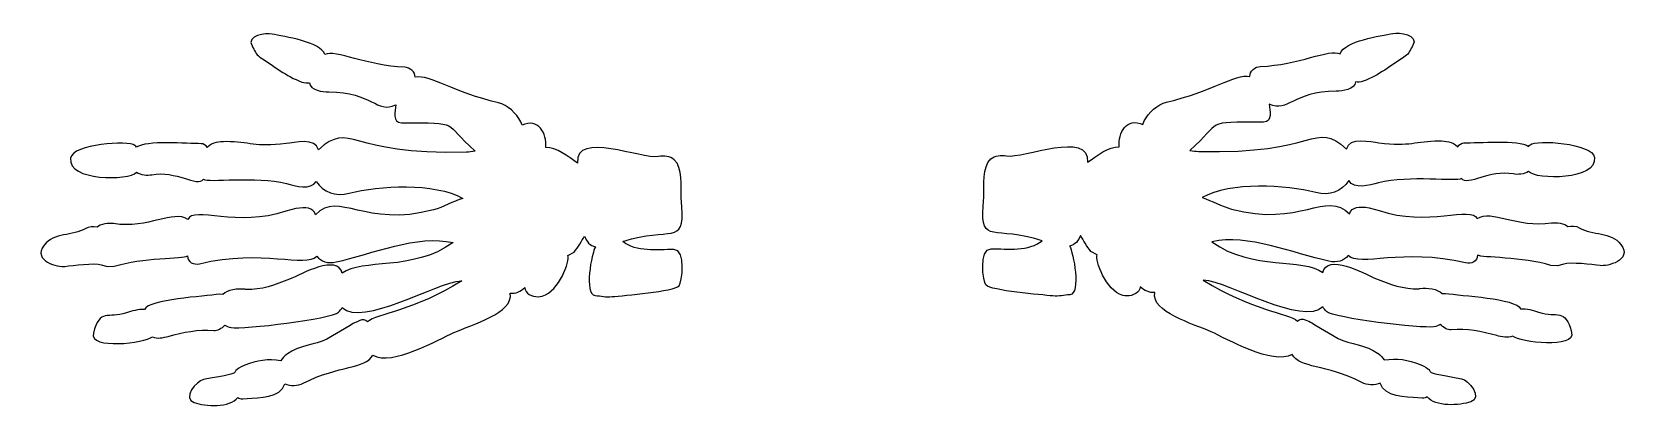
# Model space of a CAD drawing. Header units: centimetres. Extents: x -16 to -4, y -11.4 to -8.6.
import ezdxf

# ---------------------------------------------------------------- set-up
doc = ezdxf.new("R2010")
doc.units = ezdxf.units.CM
doc.header["$MEASUREMENT"] = 0
doc.layers.add('Layer 1', color=7, linetype='Continuous')

msp = doc.modelspace()

# ---------------------------------------------------------------- linework, layer by layer
at = {"layer": 'Layer 1', "color": 5}
for points in [[(-12.31398, -9.26332), (-12.19479, -9.20561), (-12.12654, -9.32522), (-12.13668, -9.42973), (-12.13668, -9.42973), (-12.05751, -9.42372), (-11.97014, -9.49822), (-11.90036, -9.54504), (-11.90036, -9.54504), (-11.91996, -9.3012), (-11.42113, -9.51974), (-11.29597, -9.4963), (-11.29597, -9.4963), (-11.25504, -9.48863), (-11.21047, -9.49419), (-11.18044, -9.52003), (-11.18044, -9.52003), (-11.18044, -9.52003), (-11.18045, -9.52004), (-11.18045, -9.52004), (-11.18045, -9.52004), (-11.11145, -9.57918), (-11.13386, -9.72214), (-11.12721, -9.80295), (-11.12721, -9.80295), (-11.12721, -9.80295), (-11.12195, -9.87177), (-11.12195, -9.87177), (-11.12195, -9.87177), (-11.12195, -9.87177), (-11.12206, -9.87178), (-11.12206, -9.87178), (-11.12206, -9.87178), (-11.10351, -10.1633), (-11.20589, -10.01412), (-11.56182, -10.1293), (-11.56182, -10.1293), (-11.46697, -10.21147), (-11.30083, -10.18917), (-11.18275, -10.18917), (-11.18275, -10.18917), (-11.18275, -10.18917), (-11.18275, -10.18936), (-11.18275, -10.18936), (-11.18275, -10.18936), (-11.08573, -10.18936), (-11.12303, -10.43638), (-11.14287, -10.45886), (-11.14287, -10.45886), (-11.18099, -10.50206), (-11.55607, -10.53214), (-11.6426, -10.54051), (-11.6426, -10.54051), (-11.68839, -10.54494), (-11.72399, -10.53578), (-11.76904, -10.53201), (-11.76904, -10.53201), (-11.76904, -10.53201), (-11.76903, -10.5319), (-11.76903, -10.5319), (-11.76903, -10.5319), (-11.85457, -10.52499), (-11.7951, -10.21343), (-11.76706, -10.16935), (-11.76706, -10.16935), (-11.80776, -10.15987), (-11.83371, -10.13149), (-11.84762, -10.08936), (-11.84762, -10.08936), (-11.86977, -10.12636), (-11.89619, -10.16924), (-11.92532, -10.20988), (-11.92532, -10.20988), (-11.92532, -10.20988), (-11.92541, -10.20981), (-11.92541, -10.20981), (-11.92541, -10.20981), (-11.92541, -10.20981), (-11.97323, -10.23407), (-11.97323, -10.23407), (-11.97323, -10.23407), (-11.95573, -10.27471), (-12.03373, -10.49843), (-12.16431, -10.5374), (-12.16431, -10.5374), (-12.16431, -10.5374), (-12.16433, -10.53734), (-12.16433, -10.53734), (-12.16433, -10.53734), (-12.16433, -10.53734), (-12.17836, -10.54021), (-12.17836, -10.54021), (-12.17836, -10.54021), (-12.21623, -10.5442), (-12.27904, -10.52898), (-12.29146, -10.48728), (-12.29146, -10.48728), (-12.29146, -10.48728), (-12.29141, -10.48727), (-12.29141, -10.48727), (-12.29141, -10.48727), (-12.29141, -10.48727), (-12.2938, -10.47296), (-12.2938, -10.47296), (-12.2938, -10.47296), (-12.324, -10.50115), (-12.36233, -10.51927), (-12.40252, -10.51505), (-12.40252, -10.51505), (-12.37303, -10.66009), (-12.68813, -10.7485), (-12.82277, -10.8081), (-12.82277, -10.8081), (-12.9351, -10.85782), (-13.28278, -11.06097), (-13.4269, -10.97664), (-13.4269, -10.97664), (-13.48569, -11.08212), (-13.67224, -11.04737), (-13.9468, -11.18621), (-13.9468, -11.18621), (-13.98319, -11.20461), (-14.04479, -11.20916), (-14.08276, -11.18982), (-14.08276, -11.18982), (-14.11656, -11.29777), (-14.27414, -11.29191), (-14.36477, -11.29936), (-14.36477, -11.29936), (-14.36477, -11.29936), (-14.39668, -11.30207), (-14.39668, -11.30207), (-14.39668, -11.30207), (-14.39668, -11.30207), (-14.3967, -11.30188), (-14.3967, -11.30188), (-14.3967, -11.30188), (-14.41261, -11.30329), (-14.42456, -11.29952), (-14.43431, -11.29197), (-14.43431, -11.29197), (-14.494, -11.37001), (-14.67442, -11.35748), (-14.75984, -11.32946), (-14.75984, -11.32946), (-14.75984, -11.32946), (-14.75983, -11.32942), (-14.75983, -11.32942), (-14.75983, -11.32942), (-14.84962, -11.30016), (-14.74244, -11.16723), (-14.68882, -11.15773), (-14.68882, -11.15773), (-14.31468, -11.09147), (-14.54974, -11.12456), (-14.37997, -11.05165), (-14.37997, -11.05165), (-14.29342, -11.01448), (-14.2045, -11.00348), (-14.11295, -11.01787), (-14.11295, -11.01787), (-14.10137, -10.99919), (-14.08531, -10.98233), (-14.06555, -10.96816), (-14.06555, -10.96816), (-14.06555, -10.96816), (-14.06551, -10.96822), (-14.06551, -10.96822), (-14.06551, -10.96822), (-14.06551, -10.96822), (-14.06301, -10.96645), (-14.06301, -10.96645), (-14.06301, -10.96645), (-14.06301, -10.96645), (-14.06297, -10.9665), (-14.06297, -10.9665), (-14.06297, -10.9665), (-13.97942, -10.90682), (-13.86061, -10.90017), (-13.76958, -10.85828), (-13.76958, -10.85828), (-13.76958, -10.85828), (-13.76954, -10.85836), (-13.76954, -10.85836), (-13.76954, -10.85836), (-13.76954, -10.85836), (-13.59645, -10.75515), (-13.59645, -10.75515), (-13.59645, -10.75515), (-13.59645, -10.75515), (-13.59635, -10.75528), (-13.59635, -10.75528), (-13.59635, -10.75528), (-13.58124, -10.74398), (-13.56723, -10.73768), (-13.54977, -10.72982), (-13.54977, -10.72982), (-13.54977, -10.72982), (-13.54974, -10.7299), (-13.54974, -10.7299), (-13.54974, -10.7299), (-13.54974, -10.7299), (-13.52486, -10.71824), (-13.52486, -10.71824), (-13.52486, -10.71824), (-13.52486, -10.71824), (-13.52484, -10.71827), (-13.52484, -10.71827), (-13.52484, -10.71827), (-13.50537, -10.70867), (-13.48177, -10.71333), (-13.46728, -10.728), (-13.46728, -10.728), (-13.3992, -10.669), (-13.11413, -10.64504), (-12.76417, -10.42226), (-12.76417, -10.42226), (-12.95981, -10.43679), (-13.50443, -10.7686), (-13.65622, -10.62125), (-13.65622, -10.62125), (-13.66235, -10.63393), (-13.67152, -10.64601), (-13.68204, -10.65598), (-13.68204, -10.65598), (-13.68204, -10.65598), (-13.68214, -10.65588), (-13.68214, -10.65588), (-13.68214, -10.65588), (-13.73281, -10.70655), (-14.39236, -10.78614), (-14.48409, -10.77029), (-14.48409, -10.77029), (-14.50175, -10.76724), (-14.51797, -10.76169), (-14.53076, -10.75362), (-14.53076, -10.75362), (-14.55206, -10.77603), (-14.5859, -10.79549), (-14.61285, -10.79249), (-14.61285, -10.79249), (-14.61285, -10.79249), (-14.61284, -10.79243), (-14.61284, -10.79243), (-14.61284, -10.79243), (-14.73063, -10.78227), (-14.83833, -10.80566), (-14.95189, -10.83638), (-14.95189, -10.83638), (-14.95189, -10.83638), (-14.95189, -10.83637), (-14.95189, -10.83637), (-14.95189, -10.83637), (-14.989, -10.84688), (-15.03684, -10.85648), (-15.07057, -10.83926), (-15.07057, -10.83926), (-15.12484, -10.88806), (-15.54247, -10.93572), (-15.51071, -10.8138), (-15.51071, -10.8138), (-15.4611, -10.62334), (-15.40458, -10.70809), (-15.26429, -10.66184), (-15.26429, -10.66184), (-15.22497, -10.64888), (-15.1731, -10.63238), (-15.12985, -10.63729), (-15.12985, -10.63729), (-15.09561, -10.55717), (-14.68608, -10.54076), (-14.57128, -10.52147), (-14.57128, -10.52147), (-14.57128, -10.52147), (-14.54417, -10.52352), (-14.54417, -10.52352), (-14.54417, -10.52352), (-14.51601, -10.48731), (-14.4287, -10.47922), (-14.38235, -10.48546), (-14.38235, -10.48546), (-14.38235, -10.48546), (-14.38235, -10.48548), (-14.38235, -10.48548), (-14.38235, -10.48548), (-14.379, -10.48593), (-14.37563, -10.4864), (-14.37095, -10.48673), (-14.37095, -10.48673), (-14.37095, -10.48673), (-14.37095, -10.48677), (-14.37095, -10.48677), (-14.37095, -10.48677), (-14.2593, -10.49308), (-14.15403, -10.45203), (-14.04885, -10.411), (-14.04885, -10.411), (-14.04885, -10.411), (-14.04882, -10.41107), (-14.04882, -10.41107), (-14.04882, -10.41107), (-13.95713, -10.37096), (-13.68889, -10.22177), (-13.6547, -10.36671), (-13.6547, -10.36671), (-13.50944, -10.25355), (-13.13283, -10.35595), (-12.82852, -10.13808), (-12.82852, -10.13808), (-13.0921, -10.07432), (-13.43479, -10.22354), (-13.70056, -10.28199), (-13.70056, -10.28199), (-13.70056, -10.28199), (-13.70059, -10.28184), (-13.70059, -10.28184), (-13.70059, -10.28184), (-13.76451, -10.29586), (-13.81054, -10.2793), (-13.84531, -10.23941), (-13.84531, -10.23941), (-13.92904, -10.32623), (-14.24964, -10.18253), (-14.71994, -10.29481), (-14.71994, -10.29481), (-14.76329, -10.30516), (-14.80868, -10.2842), (-14.80868, -10.2369), (-14.80868, -10.2369), (-14.84041, -10.25725), (-15.14563, -10.2476), (-15.35503, -10.31428), (-15.35503, -10.31428), (-15.35503, -10.31428), (-15.40619, -10.31683), (-15.40619, -10.31683), (-15.40619, -10.31683), (-15.40619, -10.31683), (-15.45181, -10.30351), (-15.45181, -10.30351), (-15.45181, -10.30351), (-15.45181, -10.30351), (-15.4518, -10.30349), (-15.4518, -10.30349), (-15.4518, -10.30349), (-15.50262, -10.287), (-15.66349, -10.3069), (-15.72248, -10.31478), (-15.72248, -10.31478), (-15.72248, -10.31478), (-15.72248, -10.31475), (-15.72248, -10.31475), (-15.72248, -10.31475), (-15.76966, -10.3222), (-15.96803, -10.27856), (-15.87792, -10.15749), (-15.87792, -10.15749), (-15.80437, -10.05867), (-15.66747, -10.09328), (-15.56649, -10.03213), (-15.56649, -10.03213), (-15.54456, -10.01885), (-15.5122, -10.01756), (-15.48335, -10.02386), (-15.48335, -10.02386), (-15.46067, -9.99858), (-15.39171, -9.99206), (-15.36112, -9.99652), (-15.36112, -9.99652), (-15.36112, -9.99652), (-15.36112, -9.99655), (-15.36112, -9.99655), (-15.36112, -9.99655), (-15.09562, -10.03506), (-14.919, -9.89274), (-14.80535, -9.96463), (-14.80535, -9.96463), (-14.76722, -9.86573), (-14.43151, -10.02721), (-14.07534, -9.90363), (-14.07534, -9.90363), (-14.07534, -9.90363), (-13.99978, -9.88382), (-13.99978, -9.88382), (-13.99978, -9.88382), (-13.99978, -9.88382), (-13.99976, -9.88398), (-13.99976, -9.88398), (-13.99976, -9.88398), (-13.92371, -9.87226), (-13.87465, -9.87469), (-13.8531, -9.92962), (-13.8531, -9.92962), (-13.68248, -9.74896), (-13.48371, -10.03175), (-12.97387, -9.89333), (-12.97387, -9.89333), (-12.97387, -9.89333), (-12.97386, -9.89338), (-12.97386, -9.89338), (-12.97386, -9.89338), (-12.89976, -9.87388), (-12.82849, -9.831), (-12.7549, -9.80835), (-12.7549, -9.80835), (-12.96921, -9.68729), (-13.37878, -9.71389), (-13.60317, -9.77023), (-13.60317, -9.77023), (-13.70577, -9.79599), (-13.79329, -9.76341), (-13.84847, -9.68137), (-13.84847, -9.68137), (-13.89027, -9.74961), (-13.99991, -9.71581), (-14.07114, -9.69775), (-14.07114, -9.69775), (-14.07114, -9.69775), (-14.07113, -9.6977), (-14.07113, -9.6977), (-14.07113, -9.6977), (-14.29759, -9.64029), (-14.65618, -9.69148), (-14.69009, -9.66628), (-14.69009, -9.66628), (-14.73706, -9.72579), (-14.89544, -9.5977), (-15.07462, -9.63191), (-15.07462, -9.63191), (-15.07462, -9.63191), (-15.07463, -9.63187), (-15.07463, -9.63187), (-15.07463, -9.63187), (-15.10878, -9.63906), (-15.15788, -9.63312), (-15.18837, -9.6129), (-15.18837, -9.6129), (-15.24557, -9.67789), (-15.70339, -9.67893), (-15.68092, -9.50949), (-15.68092, -9.50949), (-15.66672, -9.40242), (-15.24694, -9.37426), (-15.20162, -9.41346), (-15.20162, -9.41346), (-15.19666, -9.41775), (-15.19243, -9.42236), (-15.18882, -9.42739), (-15.18882, -9.42739), (-15.11853, -9.374), (-14.81104, -9.4006), (-14.70762, -9.40059), (-14.70762, -9.40059), (-14.70762, -9.40059), (-14.70762, -9.40066), (-14.70762, -9.40066), (-14.70762, -9.40066), (-14.68812, -9.40076), (-14.67083, -9.41213), (-14.66274, -9.42869), (-14.66274, -9.42869), (-14.61634, -9.38881), (-14.57728, -9.3855), (-14.52087, -9.3855), (-14.52087, -9.3855), (-14.52087, -9.3855), (-14.52087, -9.38559), (-14.52087, -9.38559), (-14.52087, -9.38559), (-14.3469, -9.38559), (-14.30741, -9.42862), (-14.07394, -9.3999), (-14.07394, -9.3999), (-14.01506, -9.39266), (-13.85085, -9.35218), (-13.8328, -9.44616), (-13.8328, -9.44616), (-13.58539, -9.22636), (-13.62536, -9.48963), (-12.72815, -9.46379), (-12.72815, -9.46379), (-12.70847, -9.46322), (-12.68671, -9.45983), (-12.66471, -9.45613), (-12.66471, -9.45613), (-12.91239, -9.23814), (-12.75659, -9.24482), (-13.21306, -9.24482), (-13.21306, -9.24482), (-13.21306, -9.24482), (-13.21306, -9.24471), (-13.21306, -9.24471), (-13.21306, -9.24471), (-13.28195, -9.24471), (-13.25983, -9.15717), (-13.25549, -9.11216), (-13.25549, -9.11216), (-13.40115, -9.1769), (-13.42542, -9.01604), (-13.75593, -9.01546), (-13.75593, -9.01546), (-13.79807, -9.01539), (-13.89823, -9.00267), (-13.89848, -8.94623), (-13.89848, -8.94623), (-13.91636, -8.95024), (-13.9359, -8.94909), (-13.95714, -8.9411), (-13.95714, -8.9411), (-13.95714, -8.9411), (-13.95711, -8.94103), (-13.95711, -8.94103), (-13.95711, -8.94103), (-14.07204, -8.89845), (-14.16475, -8.82187), (-14.26918, -8.75498), (-14.26918, -8.75498), (-14.26918, -8.75498), (-14.26912, -8.75489), (-14.26912, -8.75489), (-14.26912, -8.75489), (-14.29875, -8.73587), (-14.30824, -8.70282), (-14.32702, -8.67221), (-14.32702, -8.67221), (-14.32702, -8.67221), (-14.32697, -8.67218), (-14.32697, -8.67218), (-14.32697, -8.67218), (-14.37392, -8.59549), (-14.22221, -8.57412), (-14.17814, -8.58381), (-14.17814, -8.58381), (-14.17814, -8.58381), (-14.17815, -8.58385), (-14.17815, -8.58385), (-14.17815, -8.58385), (-14.09015, -8.60311), (-13.81255, -8.63982), (-13.78519, -8.7365), (-13.78519, -8.7365), (-13.70387, -8.69514), (-13.47532, -8.82165), (-13.18873, -8.83026), (-13.18873, -8.83026), (-13.15244, -8.83135), (-13.10727, -8.8675), (-13.11193, -8.90436), (-13.11193, -8.90436), (-13.00004, -8.88524), (-12.82071, -9.02047), (-12.49079, -9.09547), (-12.49079, -9.09547), (-12.42371, -9.11072), (-12.35409, -9.17713), (-12.32411, -9.23677), (-12.32411, -9.23677), (-12.32411, -9.23677), (-12.32419, -9.23681), (-12.32419, -9.23681), (-12.32419, -9.23681), (-12.32419, -9.23681), (-12.31398, -9.26332), (-12.31398, -9.26332)], [(-7.68439, -9.25786), (-7.80358, -9.20015), (-7.87183, -9.31976), (-7.86169, -9.42427), (-7.86169, -9.42427), (-7.94086, -9.41826), (-8.02823, -9.49276), (-8.09801, -9.53958), (-8.09801, -9.53958), (-8.07841, -9.29574), (-8.57724, -9.51428), (-8.7024, -9.49084), (-8.7024, -9.49084), (-8.74333, -9.48317), (-8.7879, -9.48873), (-8.81793, -9.51457), (-8.81793, -9.51457), (-8.81793, -9.51457), (-8.81792, -9.51458), (-8.81792, -9.51458), (-8.81792, -9.51458), (-8.88692, -9.57372), (-8.86451, -9.71668), (-8.87116, -9.79749), (-8.87116, -9.79749), (-8.87116, -9.79749), (-8.87642, -9.86631), (-8.87642, -9.86631), (-8.87642, -9.86631), (-8.87642, -9.86631), (-8.87631, -9.86632), (-8.87631, -9.86632), (-8.87631, -9.86632), (-8.89486, -10.15784), (-8.79248, -10.00866), (-8.43655, -10.12384), (-8.43655, -10.12384), (-8.5314, -10.20601), (-8.69754, -10.18371), (-8.81562, -10.18371), (-8.81562, -10.18371), (-8.81562, -10.18371), (-8.81562, -10.1839), (-8.81562, -10.1839), (-8.81562, -10.1839), (-8.91264, -10.1839), (-8.87534, -10.43092), (-8.8555, -10.4534), (-8.8555, -10.4534), (-8.81738, -10.4966), (-8.4423, -10.52668), (-8.35577, -10.53505), (-8.35577, -10.53505), (-8.30998, -10.53948), (-8.27438, -10.53032), (-8.22933, -10.52655), (-8.22933, -10.52655), (-8.22933, -10.52655), (-8.22934, -10.52644), (-8.22934, -10.52644), (-8.22934, -10.52644), (-8.1438, -10.51953), (-8.20327, -10.20797), (-8.23131, -10.16389), (-8.23131, -10.16389), (-8.19061, -10.15441), (-8.16466, -10.12603), (-8.15075, -10.0839), (-8.15075, -10.0839), (-8.1286, -10.1209), (-8.10218, -10.16378), (-8.07305, -10.20442), (-8.07305, -10.20442), (-8.07305, -10.20442), (-8.07296, -10.20435), (-8.07296, -10.20435), (-8.07296, -10.20435), (-8.07296, -10.20435), (-8.02514, -10.22861), (-8.02514, -10.22861), (-8.02514, -10.22861), (-8.04264, -10.26925), (-7.96464, -10.49297), (-7.83406, -10.53194), (-7.83406, -10.53194), (-7.83406, -10.53194), (-7.83404, -10.53188), (-7.83404, -10.53188), (-7.83404, -10.53188), (-7.83404, -10.53188), (-7.82001, -10.53475), (-7.82001, -10.53475), (-7.82001, -10.53475), (-7.78214, -10.53874), (-7.71933, -10.52352), (-7.70691, -10.48182), (-7.70691, -10.48182), (-7.70691, -10.48182), (-7.70696, -10.48181), (-7.70696, -10.48181), (-7.70696, -10.48181), (-7.70696, -10.48181), (-7.70457, -10.4675), (-7.70457, -10.4675), (-7.70457, -10.4675), (-7.67437, -10.49569), (-7.63604, -10.51381), (-7.59585, -10.50959), (-7.59585, -10.50959), (-7.62534, -10.65463), (-7.31024, -10.74304), (-7.1756, -10.80264), (-7.1756, -10.80264), (-7.06327, -10.85236), (-6.71559, -11.05551), (-6.57147, -10.97118), (-6.57147, -10.97118), (-6.51268, -11.07666), (-6.32613, -11.04191), (-6.05157, -11.18075), (-6.05157, -11.18075), (-6.01518, -11.19915), (-5.95358, -11.2037), (-5.91561, -11.18436), (-5.91561, -11.18436), (-5.88181, -11.29231), (-5.72423, -11.28645), (-5.6336, -11.2939), (-5.6336, -11.2939), (-5.6336, -11.2939), (-5.60169, -11.29661), (-5.60169, -11.29661), (-5.60169, -11.29661), (-5.60169, -11.29661), (-5.60167, -11.29642), (-5.60167, -11.29642), (-5.60167, -11.29642), (-5.58576, -11.29783), (-5.57381, -11.29406), (-5.56406, -11.28651), (-5.56406, -11.28651), (-5.50437, -11.36455), (-5.32395, -11.35202), (-5.23853, -11.324), (-5.23853, -11.324), (-5.23853, -11.324), (-5.23854, -11.32396), (-5.23854, -11.32396), (-5.23854, -11.32396), (-5.14875, -11.2947), (-5.25593, -11.16177), (-5.30955, -11.15227), (-5.30955, -11.15227), (-5.68369, -11.08601), (-5.44863, -11.1191), (-5.6184, -11.04619), (-5.6184, -11.04619), (-5.70495, -11.00902), (-5.79387, -10.99802), (-5.88542, -11.01241), (-5.88542, -11.01241), (-5.897, -10.99373), (-5.91306, -10.97687), (-5.93282, -10.9627), (-5.93282, -10.9627), (-5.93282, -10.9627), (-5.93286, -10.96276), (-5.93286, -10.96276), (-5.93286, -10.96276), (-5.93286, -10.96276), (-5.93536, -10.96099), (-5.93536, -10.96099), (-5.93536, -10.96099), (-5.93536, -10.96099), (-5.9354, -10.96104), (-5.9354, -10.96104), (-5.9354, -10.96104), (-6.01895, -10.90136), (-6.13776, -10.89471), (-6.22879, -10.85282), (-6.22879, -10.85282), (-6.22879, -10.85282), (-6.22883, -10.8529), (-6.22883, -10.8529), (-6.22883, -10.8529), (-6.22883, -10.8529), (-6.40192, -10.74969), (-6.40192, -10.74969), (-6.40192, -10.74969), (-6.40192, -10.74969), (-6.40202, -10.74982), (-6.40202, -10.74982), (-6.40202, -10.74982), (-6.41713, -10.73852), (-6.43114, -10.73222), (-6.4486, -10.72436), (-6.4486, -10.72436), (-6.4486, -10.72436), (-6.44863, -10.72444), (-6.44863, -10.72444), (-6.44863, -10.72444), (-6.44863, -10.72444), (-6.47351, -10.71278), (-6.47351, -10.71278), (-6.47351, -10.71278), (-6.47351, -10.71278), (-6.47353, -10.71281), (-6.47353, -10.71281), (-6.47353, -10.71281), (-6.493, -10.70321), (-6.5166, -10.70787), (-6.53109, -10.72254), (-6.53109, -10.72254), (-6.59917, -10.66354), (-6.88424, -10.63958), (-7.2342, -10.4168), (-7.2342, -10.4168), (-7.03856, -10.43133), (-6.49394, -10.76314), (-6.34215, -10.61579), (-6.34215, -10.61579), (-6.33602, -10.62847), (-6.32685, -10.64055), (-6.31633, -10.65052), (-6.31633, -10.65052), (-6.31633, -10.65052), (-6.31623, -10.65042), (-6.31623, -10.65042), (-6.31623, -10.65042), (-6.26556, -10.70109), (-5.60601, -10.78068), (-5.51428, -10.76483), (-5.51428, -10.76483), (-5.49662, -10.76178), (-5.4804, -10.75623), (-5.46761, -10.74816), (-5.46761, -10.74816), (-5.44631, -10.77057), (-5.41247, -10.79003), (-5.38552, -10.78703), (-5.38552, -10.78703), (-5.38552, -10.78703), (-5.38553, -10.78697), (-5.38553, -10.78697), (-5.38553, -10.78697), (-5.26774, -10.77681), (-5.16004, -10.8002), (-5.04648, -10.83092), (-5.04648, -10.83092), (-5.04648, -10.83092), (-5.04648, -10.83091), (-5.04648, -10.83091), (-5.04648, -10.83091), (-5.00937, -10.84142), (-4.96153, -10.85102), (-4.9278, -10.8338), (-4.9278, -10.8338), (-4.87353, -10.8826), (-4.4559, -10.93026), (-4.48766, -10.80834), (-4.48766, -10.80834), (-4.53727, -10.61788), (-4.59379, -10.70263), (-4.73408, -10.65638), (-4.73408, -10.65638), (-4.7734, -10.64342), (-4.82527, -10.62692), (-4.86852, -10.63183), (-4.86852, -10.63183), (-4.90276, -10.55171), (-5.31229, -10.5353), (-5.42709, -10.51601), (-5.42709, -10.51601), (-5.42709, -10.51601), (-5.4542, -10.51806), (-5.4542, -10.51806), (-5.4542, -10.51806), (-5.48236, -10.48185), (-5.56967, -10.47376), (-5.61602, -10.48), (-5.61602, -10.48), (-5.61602, -10.48), (-5.61602, -10.48002), (-5.61602, -10.48002), (-5.61602, -10.48002), (-5.61937, -10.48047), (-5.62274, -10.48094), (-5.62742, -10.48127), (-5.62742, -10.48127), (-5.62742, -10.48127), (-5.62742, -10.48131), (-5.62742, -10.48131), (-5.62742, -10.48131), (-5.73907, -10.48762), (-5.84434, -10.44657), (-5.94952, -10.40554), (-5.94952, -10.40554), (-5.94952, -10.40554), (-5.94955, -10.40561), (-5.94955, -10.40561), (-5.94955, -10.40561), (-6.04124, -10.3655), (-6.30948, -10.21631), (-6.34367, -10.36125), (-6.34367, -10.36125), (-6.48893, -10.24809), (-6.86554, -10.35049), (-7.16985, -10.13262), (-7.16985, -10.13262), (-6.90627, -10.06886), (-6.56358, -10.21808), (-6.29781, -10.27653), (-6.29781, -10.27653), (-6.29781, -10.27653), (-6.29778, -10.27638), (-6.29778, -10.27638), (-6.29778, -10.27638), (-6.23386, -10.2904), (-6.18783, -10.27384), (-6.15306, -10.23395), (-6.15306, -10.23395), (-6.06933, -10.32077), (-5.74873, -10.17707), (-5.27843, -10.28935), (-5.27843, -10.28935), (-5.23508, -10.2997), (-5.18969, -10.27874), (-5.18969, -10.23144), (-5.18969, -10.23144), (-5.15796, -10.25179), (-4.85274, -10.24214), (-4.64334, -10.30882), (-4.64334, -10.30882), (-4.64334, -10.30882), (-4.59218, -10.31137), (-4.59218, -10.31137), (-4.59218, -10.31137), (-4.59218, -10.31137), (-4.54656, -10.29805), (-4.54656, -10.29805), (-4.54656, -10.29805), (-4.54656, -10.29805), (-4.54657, -10.29803), (-4.54657, -10.29803), (-4.54657, -10.29803), (-4.49575, -10.28154), (-4.33488, -10.30144), (-4.27589, -10.30932), (-4.27589, -10.30932), (-4.27589, -10.30932), (-4.27589, -10.30929), (-4.27589, -10.30929), (-4.27589, -10.30929), (-4.22871, -10.31674), (-4.03034, -10.2731), (-4.12045, -10.15203), (-4.12045, -10.15203), (-4.194, -10.05321), (-4.3309, -10.08782), (-4.43188, -10.02667), (-4.43188, -10.02667), (-4.45381, -10.01339), (-4.48617, -10.0121), (-4.51502, -10.0184), (-4.51502, -10.0184), (-4.5377, -9.99312), (-4.60666, -9.9866), (-4.63725, -9.99106), (-4.63725, -9.99106), (-4.63725, -9.99106), (-4.63725, -9.99109), (-4.63725, -9.99109), (-4.63725, -9.99109), (-4.90275, -10.0296), (-5.07937, -9.88728), (-5.19302, -9.95917), (-5.19302, -9.95917), (-5.23115, -9.86027), (-5.56686, -10.02175), (-5.92303, -9.89817), (-5.92303, -9.89817), (-5.92303, -9.89817), (-5.99859, -9.87836), (-5.99859, -9.87836), (-5.99859, -9.87836), (-5.99859, -9.87836), (-5.99861, -9.87852), (-5.99861, -9.87852), (-5.99861, -9.87852), (-6.07466, -9.8668), (-6.12372, -9.86923), (-6.14527, -9.92416), (-6.14527, -9.92416), (-6.31589, -9.7435), (-6.51466, -10.02629), (-7.0245, -9.88787), (-7.0245, -9.88787), (-7.0245, -9.88787), (-7.02451, -9.88792), (-7.02451, -9.88792), (-7.02451, -9.88792), (-7.09861, -9.86842), (-7.16988, -9.82554), (-7.24347, -9.80289), (-7.24347, -9.80289), (-7.02916, -9.68183), (-6.61959, -9.70843), (-6.3952, -9.76477), (-6.3952, -9.76477), (-6.2926, -9.79053), (-6.20508, -9.75795), (-6.1499, -9.67591), (-6.1499, -9.67591), (-6.1081, -9.74415), (-5.99846, -9.71035), (-5.92723, -9.69229), (-5.92723, -9.69229), (-5.92723, -9.69229), (-5.92724, -9.69224), (-5.92724, -9.69224), (-5.92724, -9.69224), (-5.70078, -9.63483), (-5.34219, -9.68602), (-5.30828, -9.66082), (-5.30828, -9.66082), (-5.26131, -9.72033), (-5.10293, -9.59224), (-4.92375, -9.62645), (-4.92375, -9.62645), (-4.92375, -9.62645), (-4.92374, -9.62641), (-4.92374, -9.62641), (-4.92374, -9.62641), (-4.88959, -9.6336), (-4.84049, -9.62766), (-4.81, -9.60744), (-4.81, -9.60744), (-4.7528, -9.67243), (-4.29498, -9.67347), (-4.31745, -9.50403), (-4.31745, -9.50403), (-4.33165, -9.39696), (-4.75143, -9.3688), (-4.79675, -9.408), (-4.79675, -9.408), (-4.80171, -9.41229), (-4.80594, -9.4169), (-4.80955, -9.42193), (-4.80955, -9.42193), (-4.87984, -9.36854), (-5.18733, -9.39514), (-5.29075, -9.39513), (-5.29075, -9.39513), (-5.29075, -9.39513), (-5.29075, -9.3952), (-5.29075, -9.3952), (-5.29075, -9.3952), (-5.31025, -9.3953), (-5.32754, -9.40667), (-5.33563, -9.42323), (-5.33563, -9.42323), (-5.38203, -9.38335), (-5.42109, -9.38004), (-5.4775, -9.38004), (-5.4775, -9.38004), (-5.4775, -9.38004), (-5.4775, -9.38013), (-5.4775, -9.38013), (-5.4775, -9.38013), (-5.65147, -9.38013), (-5.69096, -9.42316), (-5.92443, -9.39444), (-5.92443, -9.39444), (-5.98331, -9.3872), (-6.14752, -9.34672), (-6.16557, -9.4407), (-6.16557, -9.4407), (-6.41298, -9.2209), (-6.37301, -9.48417), (-7.27022, -9.45833), (-7.27022, -9.45833), (-7.2899, -9.45776), (-7.31166, -9.45437), (-7.33366, -9.45067), (-7.33366, -9.45067), (-7.08598, -9.23268), (-7.24178, -9.23936), (-6.78531, -9.23936), (-6.78531, -9.23936), (-6.78531, -9.23936), (-6.78531, -9.23925), (-6.78531, -9.23925), (-6.78531, -9.23925), (-6.71642, -9.23925), (-6.73854, -9.15171), (-6.74288, -9.1067), (-6.74288, -9.1067), (-6.59722, -9.17144), (-6.57295, -9.01058), (-6.24244, -9.01), (-6.24244, -9.01), (-6.2003, -9.00993), (-6.10014, -8.99721), (-6.09989, -8.94077), (-6.09989, -8.94077), (-6.08201, -8.94478), (-6.06247, -8.94363), (-6.04123, -8.93564), (-6.04123, -8.93564), (-6.04123, -8.93564), (-6.04126, -8.93557), (-6.04126, -8.93557), (-6.04126, -8.93557), (-5.92633, -8.89299), (-5.83362, -8.81641), (-5.72919, -8.74952), (-5.72919, -8.74952), (-5.72919, -8.74952), (-5.72925, -8.74943), (-5.72925, -8.74943), (-5.72925, -8.74943), (-5.69962, -8.73041), (-5.69013, -8.69736), (-5.67135, -8.66675), (-5.67135, -8.66675), (-5.67135, -8.66675), (-5.6714, -8.66672), (-5.6714, -8.66672), (-5.6714, -8.66672), (-5.62445, -8.59003), (-5.77616, -8.56866), (-5.82023, -8.57835), (-5.82023, -8.57835), (-5.82023, -8.57835), (-5.82022, -8.57839), (-5.82022, -8.57839), (-5.82022, -8.57839), (-5.90822, -8.59765), (-6.18582, -8.63436), (-6.21318, -8.73104), (-6.21318, -8.73104), (-6.2945, -8.68968), (-6.52305, -8.81619), (-6.80964, -8.8248), (-6.80964, -8.8248), (-6.84593, -8.82589), (-6.8911, -8.86204), (-6.88644, -8.8989), (-6.88644, -8.8989), (-6.99833, -8.87978), (-7.17766, -9.01501), (-7.50758, -9.09001), (-7.50758, -9.09001), (-7.57466, -9.10526), (-7.64428, -9.17167), (-7.67426, -9.23131), (-7.67426, -9.23131), (-7.67426, -9.23131), (-7.67418, -9.23135), (-7.67418, -9.23135), (-7.67418, -9.23135), (-7.67418, -9.23135), (-7.68439, -9.25786), (-7.68439, -9.25786)]]:
    msp.add_open_spline(points, degree=3, knots=[0, 0, 0, 0, 0.00704225, 0.00704225, 0.00704225, 0.00704225, 0.01408451, 0.01408451, 0.01408451, 0.01408451, 0.02112676, 0.02112676, 0.02112676, 0.02112676, 0.02816901, 0.02816901, 0.02816901, 0.02816901, 0.03521127, 0.03521127, 0.03521127, 0.03521127, 0.04225352, 0.04225352, 0.04225352, 0.04225352, 0.04929577, 0.04929577, 0.04929577, 0.04929577, 0.05633803, 0.05633803, 0.05633803, 0.05633803, 0.06338028, 0.06338028, 0.06338028, 0.06338028, 0.07042254, 0.07042254, 0.07042254, 0.07042254, 0.07746479, 0.07746479, 0.07746479, 0.07746479, 0.08450704, 0.08450704, 0.08450704, 0.08450704, 0.0915493, 0.0915493, 0.0915493, 0.0915493, 0.09859155, 0.09859155, 0.09859155, 0.09859155, 0.1056338, 0.1056338, 0.1056338, 0.1056338, 0.11267606, 0.11267606, 0.11267606, 0.11267606, 0.11971831, 0.11971831, 0.11971831, 0.11971831, 0.12676056, 0.12676056, 0.12676056, 0.12676056, 0.13380282, 0.13380282, 0.13380282, 0.13380282, 0.14084507, 0.14084507, 0.14084507, 0.14084507, 0.14788732, 0.14788732, 0.14788732, 0.14788732, 0.15492958, 0.15492958, 0.15492958, 0.15492958, 0.16197183, 0.16197183, 0.16197183, 0.16197183, 0.16901408, 0.16901408, 0.16901408, 0.16901408, 0.17605634, 0.17605634, 0.17605634, 0.17605634, 0.18309859, 0.18309859, 0.18309859, 0.18309859, 0.19014085, 0.19014085, 0.19014085, 0.19014085, 0.1971831, 0.1971831, 0.1971831, 0.1971831, 0.20422535, 0.20422535, 0.20422535, 0.20422535, 0.21126761, 0.21126761, 0.21126761, 0.21126761, 0.21830986, 0.21830986, 0.21830986, 0.21830986, 0.22535211, 0.22535211, 0.22535211, 0.22535211, 0.23239437, 0.23239437, 0.23239437, 0.23239437, 0.23943662, 0.23943662, 0.23943662, 0.23943662, 0.24647887, 0.24647887, 0.24647887, 0.24647887, 0.25352113, 0.25352113, 0.25352113, 0.25352113, 0.26056338, 0.26056338, 0.26056338, 0.26056338, 0.26760563, 0.26760563, 0.26760563, 0.26760563, 0.27464789, 0.27464789, 0.27464789, 0.27464789, 0.28169014, 0.28169014, 0.28169014, 0.28169014, 0.28873239, 0.28873239, 0.28873239, 0.28873239, 0.29577465, 0.29577465, 0.29577465, 0.29577465, 0.3028169, 0.3028169, 0.3028169, 0.3028169, 0.30985915, 0.30985915, 0.30985915, 0.30985915, 0.31690141, 0.31690141, 0.31690141, 0.31690141, 0.32394366, 0.32394366, 0.32394366, 0.32394366, 0.33098592, 0.33098592, 0.33098592, 0.33098592, 0.33802817, 0.33802817, 0.33802817, 0.33802817, 0.34507042, 0.34507042, 0.34507042, 0.34507042, 0.35211268, 0.35211268, 0.35211268, 0.35211268, 0.35915493, 0.35915493, 0.35915493, 0.35915493, 0.36619718, 0.36619718, 0.36619718, 0.36619718, 0.37323944, 0.37323944, 0.37323944, 0.37323944, 0.38028169, 0.38028169, 0.38028169, 0.38028169, 0.38732394, 0.38732394, 0.38732394, 0.38732394, 0.3943662, 0.3943662, 0.3943662, 0.3943662, 0.40140845, 0.40140845, 0.40140845, 0.40140845, 0.4084507, 0.4084507, 0.4084507, 0.4084507, 0.41549296, 0.41549296, 0.41549296, 0.41549296, 0.42253521, 0.42253521, 0.42253521, 0.42253521, 0.42957746, 0.42957746, 0.42957746, 0.42957746, 0.43661972, 0.43661972, 0.43661972, 0.43661972, 0.44366197, 0.44366197, 0.44366197, 0.44366197, 0.45070423, 0.45070423, 0.45070423, 0.45070423, 0.45774648, 0.45774648, 0.45774648, 0.45774648, 0.46478873, 0.46478873, 0.46478873, 0.46478873, 0.47183099, 0.47183099, 0.47183099, 0.47183099, 0.47887324, 0.47887324, 0.47887324, 0.47887324, 0.48591549, 0.48591549, 0.48591549, 0.48591549, 0.49295775, 0.49295775, 0.49295775, 0.49295775, 0.5, 0.5, 0.5, 0.5, 0.50704225, 0.50704225, 0.50704225, 0.50704225, 0.51408451, 0.51408451, 0.51408451, 0.51408451, 0.52112676, 0.52112676, 0.52112676, 0.52112676, 0.52816901, 0.52816901, 0.52816901, 0.52816901, 0.53521127, 0.53521127, 0.53521127, 0.53521127, 0.54225352, 0.54225352, 0.54225352, 0.54225352, 0.54929577, 0.54929577, 0.54929577, 0.54929577, 0.55633803, 0.55633803, 0.55633803, 0.55633803, 0.56338028, 0.56338028, 0.56338028, 0.56338028, 0.57042254, 0.57042254, 0.57042254, 0.57042254, 0.57746479, 0.57746479, 0.57746479, 0.57746479, 0.58450704, 0.58450704, 0.58450704, 0.58450704, 0.5915493, 0.5915493, 0.5915493, 0.5915493, 0.59859155, 0.59859155, 0.59859155, 0.59859155, 0.6056338, 0.6056338, 0.6056338, 0.6056338, 0.61267606, 0.61267606, 0.61267606, 0.61267606, 0.61971831, 0.61971831, 0.61971831, 0.61971831, 0.62676056, 0.62676056, 0.62676056, 0.62676056, 0.63380282, 0.63380282, 0.63380282, 0.63380282, 0.64084507, 0.64084507, 0.64084507, 0.64084507, 0.64788732, 0.64788732, 0.64788732, 0.64788732, 0.65492958, 0.65492958, 0.65492958, 0.65492958, 0.66197183, 0.66197183, 0.66197183, 0.66197183, 0.66901408, 0.66901408, 0.66901408, 0.66901408, 0.67605634, 0.67605634, 0.67605634, 0.67605634, 0.68309859, 0.68309859, 0.68309859, 0.68309859, 0.69014085, 0.69014085, 0.69014085, 0.69014085, 0.6971831, 0.6971831, 0.6971831, 0.6971831, 0.70422535, 0.70422535, 0.70422535, 0.70422535, 0.71126761, 0.71126761, 0.71126761, 0.71126761, 0.71830986, 0.71830986, 0.71830986, 0.71830986, 0.72535211, 0.72535211, 0.72535211, 0.72535211, 0.73239437, 0.73239437, 0.73239437, 0.73239437, 0.73943662, 0.73943662, 0.73943662, 0.73943662, 0.74647887, 0.74647887, 0.74647887, 0.74647887, 0.75352113, 0.75352113, 0.75352113, 0.75352113, 0.76056338, 0.76056338, 0.76056338, 0.76056338, 0.76760563, 0.76760563, 0.76760563, 0.76760563, 0.77464789, 0.77464789, 0.77464789, 0.77464789, 0.78169014, 0.78169014, 0.78169014, 0.78169014, 0.78873239, 0.78873239, 0.78873239, 0.78873239, 0.79577465, 0.79577465, 0.79577465, 0.79577465, 0.8028169, 0.8028169, 0.8028169, 0.8028169, 0.80985915, 0.80985915, 0.80985915, 0.80985915, 0.81690141, 0.81690141, 0.81690141, 0.81690141, 0.82394366, 0.82394366, 0.82394366, 0.82394366, 0.83098592, 0.83098592, 0.83098592, 0.83098592, 0.83802817, 0.83802817, 0.83802817, 0.83802817, 0.84507042, 0.84507042, 0.84507042, 0.84507042, 0.85211268, 0.85211268, 0.85211268, 0.85211268, 0.85915493, 0.85915493, 0.85915493, 0.85915493, 0.86619718, 0.86619718, 0.86619718, 0.86619718, 0.87323944, 0.87323944, 0.87323944, 0.87323944, 0.88028169, 0.88028169, 0.88028169, 0.88028169, 0.88732394, 0.88732394, 0.88732394, 0.88732394, 0.8943662, 0.8943662, 0.8943662, 0.8943662, 0.90140845, 0.90140845, 0.90140845, 0.90140845, 0.9084507, 0.9084507, 0.9084507, 0.9084507, 0.91549296, 0.91549296, 0.91549296, 0.91549296, 0.92253521, 0.92253521, 0.92253521, 0.92253521, 0.92957746, 0.92957746, 0.92957746, 0.92957746, 0.93661972, 0.93661972, 0.93661972, 0.93661972, 0.94366197, 0.94366197, 0.94366197, 0.94366197, 0.95070423, 0.95070423, 0.95070423, 0.95070423, 0.95774648, 0.95774648, 0.95774648, 0.95774648, 0.96478873, 0.96478873, 0.96478873, 0.96478873, 0.97183099, 0.97183099, 0.97183099, 0.97183099, 0.97887324, 0.97887324, 0.97887324, 0.97887324, 0.98591549, 0.98591549, 0.98591549, 0.98591549, 1, 1, 1, 1], dxfattribs=at)

doc.saveas('drawing.dxf')
